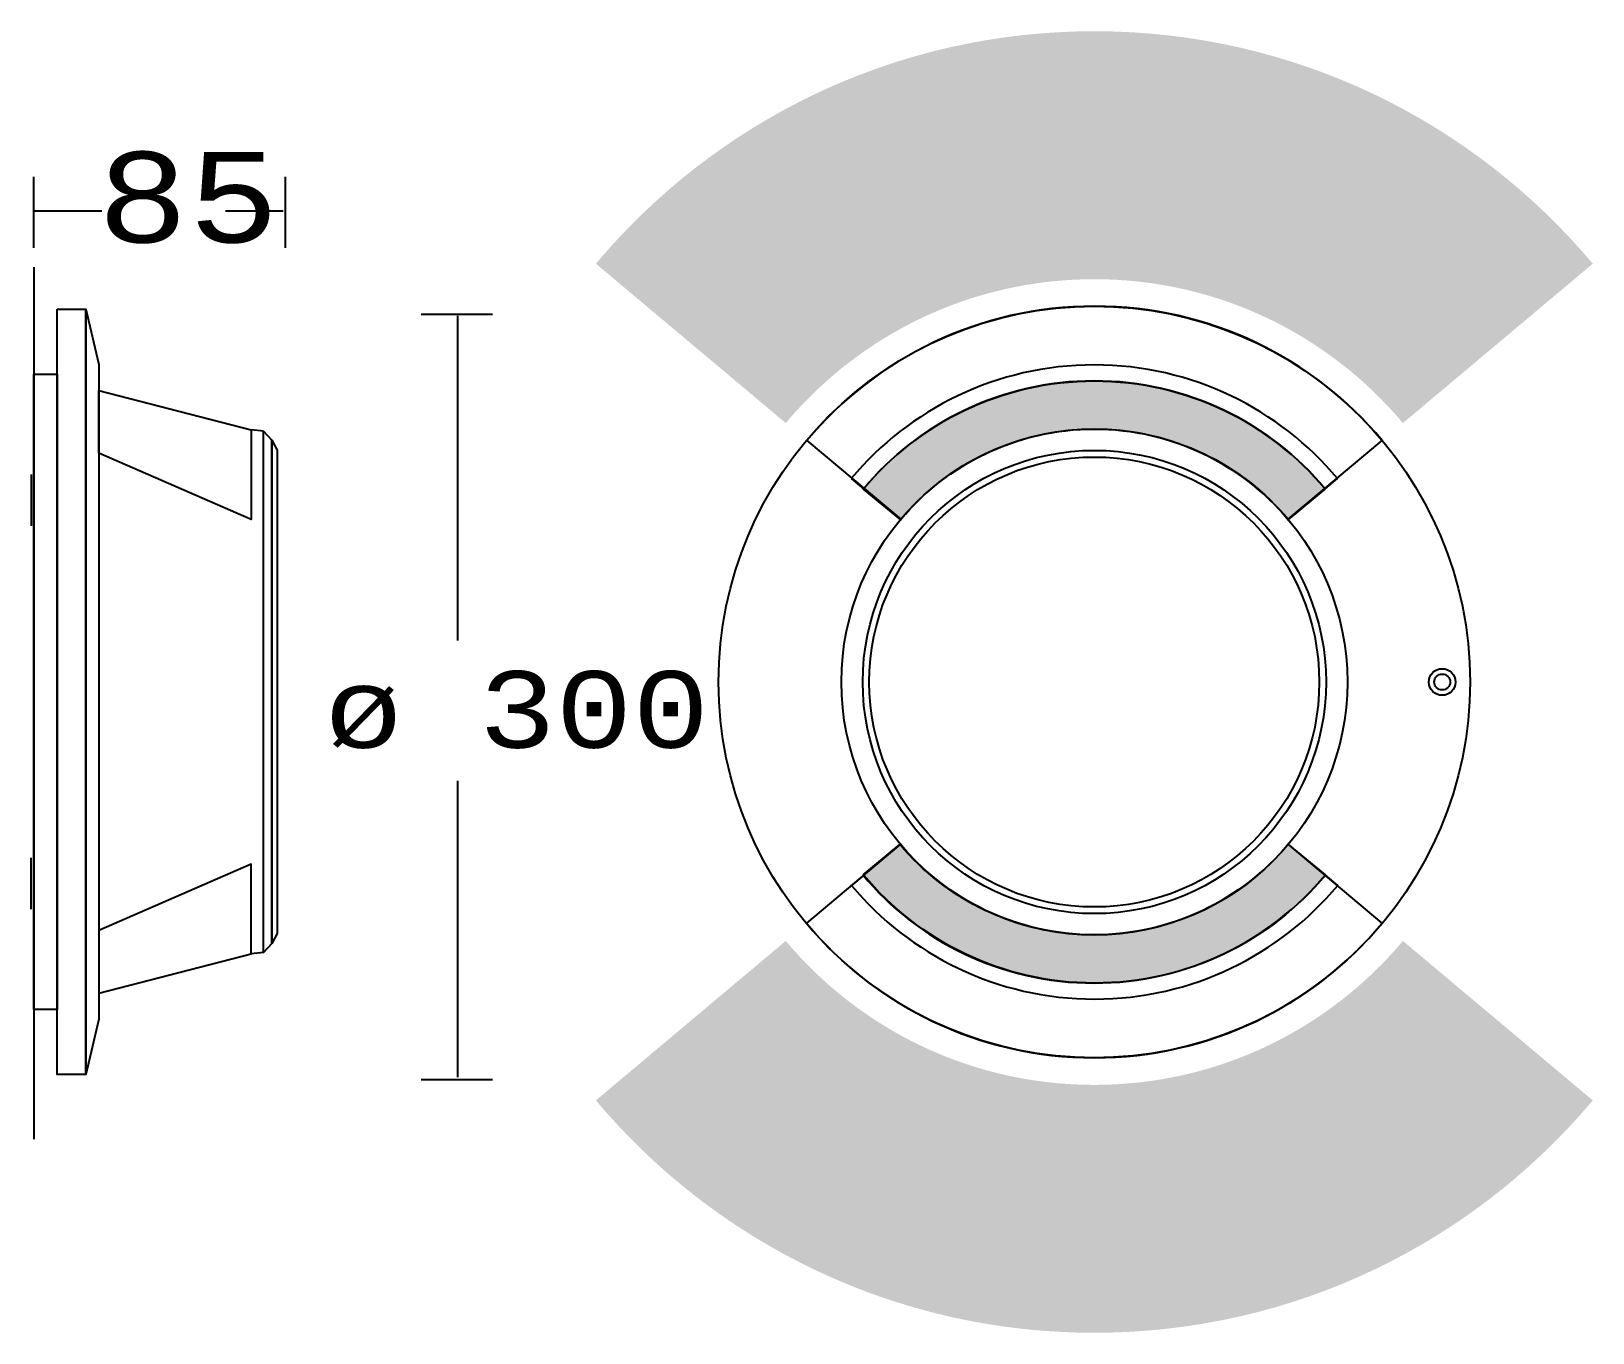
# Model space of a CAD drawing. Extents: x 20 to 193, y 27 to 172.
import ezdxf

# ---------------------------------------------------------------- set-up
doc = ezdxf.new("R2010")
doc.units = 0
doc.layers.add('LIVELLO_1', color=160, linetype='Continuous')
doc.styles.add('STD', font='txt')

# ---------------------------------------------------------------- blocks, each defined once
blk = doc.blocks.new('AI9-BLK1')
at = {"layer": 'LIVELLO_1'}
h = blk.add_hatch(color=2, dxfattribs=at)
h.dxf.hatch_style = 2
edge = h.paths.add_edge_path()
edge.add_spline(control_points=[(96.7, -46.45), (83.45, -62.22), (63.57, -72.25), (41.35, -72.25), (19.14, -72.25), (-0.74, -62.22), (-13.99, -46.45), (-13.99, -46.45), (7.09, -28.75), (7.09, -28.75), (15.3, -38.52), (27.6, -44.73), (41.35, -44.73), (55.11, -44.73), (67.41, -38.52), (75.62, -28.75), (75.62, -28.75), (96.7, -46.45), (96.7, -46.45)], knot_values=[0, 0, 0, 0, 1, 1, 1, 2, 2, 2, 3, 3, 3, 4, 4, 4, 5, 5, 5, 6, 6, 6, 6], degree=3, periodic=0)
edge = h.paths.add_edge_path()
edge.add_spline(control_points=[(-13.99, 46.44), (-0.74, 62.22), (19.14, 72.25), (41.35, 72.25), (63.57, 72.25), (83.45, 62.22), (96.7, 46.44), (96.7, 46.44), (75.62, 28.75), (75.62, 28.75), (67.41, 38.52), (55.11, 44.72), (41.35, 44.72), (27.6, 44.72), (15.3, 38.52), (7.09, 28.75), (7.09, 28.75), (-13.99, 46.44), (-13.99, 46.44)], knot_values=[0, 0, 0, 0, 1, 1, 1, 2, 2, 2, 3, 3, 3, 4, 4, 4, 5, 5, 5, 6, 6, 6, 6], degree=3, periodic=0)
h = blk.add_hatch(color=2, dxfattribs=at)
h.dxf.hatch_style = 2
edge = h.paths.add_edge_path()
edge.add_spline(control_points=[(67, 21.41), (67, 21.41), (62.87, 18.02), (62.87, 18.02), (57.72, 24.17), (49.99, 28.08), (41.35, 28.08), (32.7, 28.08), (24.97, 24.17), (19.82, 18.02), (19.82, 18.02), (15.69, 21.41), (15.69, 21.41), (21.83, 28.76), (31.04, 33.43), (41.35, 33.43), (51.65, 33.43), (60.87, 28.76), (67, 21.41)], knot_values=[0, 0, 0, 0, 1, 1, 1, 2, 2, 2, 3, 3, 3, 4, 4, 4, 5, 5, 5, 6, 6, 6, 6], degree=3, periodic=0)
h = blk.add_hatch(color=2, dxfattribs=at)
h.dxf.hatch_style = 2
edge = h.paths.add_edge_path()
edge.add_spline(control_points=[(15.63, -21.41), (15.63, -21.41), (19.76, -18.02), (19.76, -18.02), (24.92, -24.17), (32.67, -28.08), (41.32, -28.08), (49.98, -28.08), (57.72, -24.17), (62.88, -18.02), (62.88, -18.02), (67.01, -21.41), (67.01, -21.41), (60.87, -28.76), (51.64, -33.43), (41.32, -33.43), (31, -33.43), (21.77, -28.76), (15.63, -21.41)], knot_values=[0, 0, 0, 0, 1, 1, 1, 2, 2, 2, 3, 3, 3, 4, 4, 4, 5, 5, 5, 6, 6, 6, 6], degree=3, periodic=0)
at = {"layer": 'LIVELLO_1', "color": 7}
for p, q in [((-76.41, 48.19), (-76.41, 56.09)), ((-48.45, 48.2), (-48.45, 56.1)), ((-68.85, 52.26), (-76.41, 52.26)), ((-48.73, 52.26), (-55.11, 52.26)), ((-76.39, 46.06), (-76.39, -50.75)), ((-33.38, 40.82), (-25.48, 40.82)), ((-29.32, 4.6), (-29.32, 40.67)), ((-50.89, 27.86), (-52.26, 28.01)), ((-76.69, 23.05), (-76.69, 17.34)), ((-29.32, -43.88), (-29.32, -10.99)), ((-76.69, -25.23), (-76.69, -19.52)), ((-50.89, -30.04), (-52.26, -30.19)), ((-33.38, -44.15), (-25.48, -44.15))]:
    blk.add_line(p, q, dxfattribs=at)
for points in [[(-73.83, 41.39), (-70.64, 41.39), (-70.64, -43.56), (-73.83, -43.56)], [(-70.64, 41.39), (-69.17, 35.24), (-69.17, -37.42), (-70.64, -43.56)], [(-76.41, 34.18), (-73.83, 34.18), (-73.83, -36.36), (-76.41, -36.36)], [(-69.17, 32.36), (-52.26, 28.01), (-52.26, 18.04), (-69.17, 25.4)], [(-50.89, 27.86), (-49.98, 26.86), (-49.98, -29.04), (-50.89, -30.04)], [(-49.37, 25.74), (-49.37, -27.91), (-49.98, -29.04), (-49.98, 26.86)], [(-69.17, -34.54), (-52.26, -30.19), (-52.26, -20.21), (-69.17, -27.58)]]:
    blk.add_lwpolyline(points, close=True, dxfattribs=at)
for centre, radius in [((41.35, 0), 41.72), ((41.36, 0), 28.09), ((41.36, 0), 25.72), ((41.35, 0), 24.98), ((79.98, 0), 1.48), ((79.98, 0), 0.888)]:
    blk.add_circle(centre, radius, dxfattribs=at)
for points in [[(9.44, 26.82), (17.09, 35.93), (28.56, 41.72), (41.38, 41.72), (54.21, 41.72), (65.68, 35.93), (73.33, 26.82), (73.33, 26.82), (62.89, 18.06), (62.89, 18.06), (57.74, 24.19), (50.02, 28.09), (41.38, 28.09), (32.75, 28.09), (25.03, 24.19), (19.88, 18.06), (19.88, 18.06), (9.44, 26.82), (9.44, 26.82)], [(14.35, 22.58), (20.8, 30.29), (30.51, 35.2), (41.35, 35.2), (52.2, 35.2), (61.9, 30.29), (68.36, 22.58), (68.36, 22.58), (67, 21.44), (67, 21.44), (60.87, 28.76), (51.66, 33.42), (41.35, 33.42), (31.05, 33.42), (21.84, 28.76), (15.71, 21.44), (15.71, 21.44), (14.35, 22.58), (14.35, 22.58)], [(67, 21.41), (67, 21.41), (62.87, 18.02), (62.87, 18.02), (57.72, 24.17), (49.99, 28.08), (41.35, 28.08), (32.7, 28.08), (24.97, 24.17), (19.82, 18.02), (19.82, 18.02), (15.69, 21.41), (15.69, 21.41), (21.83, 28.76), (31.04, 33.43), (41.35, 33.43), (51.65, 33.43), (60.87, 28.76), (67, 21.41)], [(73.31, -26.79), (65.66, -35.92), (54.18, -41.72), (41.35, -41.72), (28.51, -41.72), (17.04, -35.92), (9.38, -26.79), (9.38, -26.79), (19.82, -18.02), (19.82, -18.02), (24.98, -24.17), (32.71, -28.07), (41.35, -28.07), (49.99, -28.07), (57.72, -24.17), (62.87, -18.02), (62.87, -18.02), (73.31, -26.79), (73.31, -26.79)], [(15.63, -21.41), (15.63, -21.41), (19.76, -18.02), (19.76, -18.02), (24.92, -24.17), (32.67, -28.08), (41.32, -28.08), (49.98, -28.08), (57.72, -24.17), (62.88, -18.02), (62.88, -18.02), (67.01, -21.41), (67.01, -21.41), (60.87, -28.76), (51.64, -33.43), (41.32, -33.43), (31, -33.43), (21.77, -28.76), (15.63, -21.41)], [(68.38, -22.58), (61.92, -30.3), (52.22, -35.2), (41.38, -35.2), (30.54, -35.2), (20.84, -30.3), (14.39, -22.58), (14.39, -22.58), (15.75, -21.44), (15.75, -21.44), (21.88, -28.77), (31.09, -33.43), (41.38, -33.43), (51.68, -33.43), (60.89, -28.77), (67.01, -21.44), (67.01, -21.44), (68.38, -22.58), (68.38, -22.58)]]:
    blk.add_open_spline(points, degree=3, knots=[0, 0, 0, 0, 1, 1, 1, 2, 2, 2, 3, 3, 3, 4, 4, 4, 5, 5, 5, 6, 6, 6, 6], dxfattribs=at)
at = {"layer": 'LIVELLO_1', "color": 7, "attachment_point": 1, "style": 'STD'}
for s, insert, char_height in [('\\fCourier|b0|i0;\\H10.0620;\\C7;85', (-69.35, 58.86), 10.062), ('\\fCourier|b0|i0;\\H8.5102;\\C7;ø 300', (-44.05, 1.21), 8.5102)]:
    blk.add_mtext(s, dxfattribs=dict(at, insert=insert, char_height=char_height))

msp = doc.modelspace()

# ---------------------------------------------------------------- block references
at = {"layer": 'LIVELLO_1', "color": 7}
msp.add_blockref('AI9-BLK1', (96.698749, 99.445954), dxfattribs=at)

doc.saveas('drawing.dxf')
